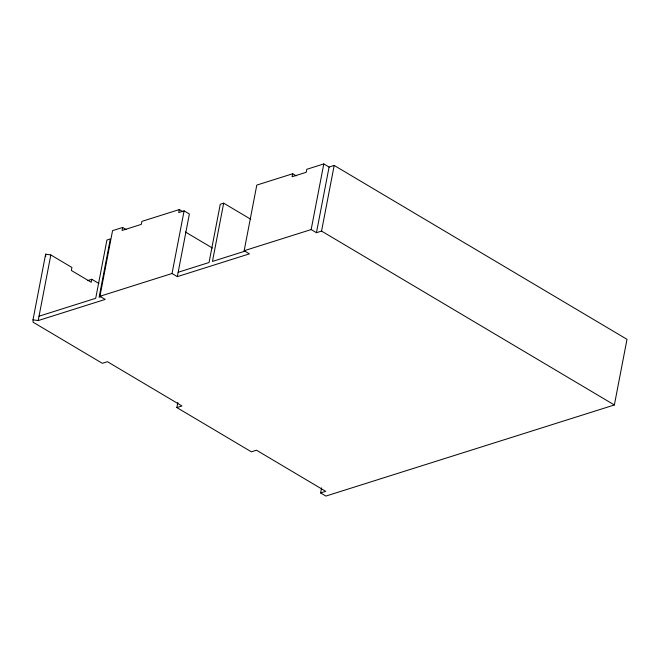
<?xml version="1.0" encoding="UTF-8"?>
<svg xmlns="http://www.w3.org/2000/svg" width="660" height="660" viewBox="0 0 660 660"><rect width="100%" height="100%" fill="white"/><g stroke="black" fill="none" stroke-linecap="round" stroke-linejoin="round"><path stroke-width="0.99" d="M177.829 402.517L176.855 407.566L181.962 405.958L107.44 361.705L102.333 363.313L33.082 322.195L33 319.82L45.639 254.183L50.828 254.941L71.932 267.473L71.354 270.468L91.228 282.274L91.806 279.279L98.876 283.47M33 319.82L38.189 320.578L50.828 254.941M38.189 320.578L105.204 299.417L99.924 296.282L112.563 230.645L122.644 227.461L126.167 229.548M122.644 227.461L122.067 230.455L141.298 224.383L141.875 221.389L179.289 209.575L182.804 211.662M179.289 209.575L178.712 212.57L184.099 210.862L189.379 213.997L177.317 276.639L172.037 273.504L99.924 296.282M172.037 273.504L184.099 210.862M250.767 219.26L223.674 203.164L212.454 261.434L245.421 251.014M177.317 276.639L249.43 253.861L244.159 250.726L256.798 185.089L292.661 173.761L296.175 175.849M292.661 173.761L292.083 176.756L306.207 172.301L306.784 169.298L323.804 163.927L329.084 167.062L334.183 165.445L627 339.331L614.361 404.968L325.9 496.072L320.62 492.938L321.593 487.888M244.159 250.726L311.165 229.564L323.804 163.927M311.165 229.564L316.445 232.7L329.084 167.062M316.445 232.7L321.544 231.083L334.183 165.445M223.674 203.164L220.267 204.245L209.047 262.507L178.159 272.266M87.549 280.615L91.806 279.279M39.031 316.206L95.708 298.303L106.928 240.042L110.327 238.97L99.107 297.231L100.84 296.686M320.62 492.938L325.726 491.329L256.484 450.211L251.377 451.819L176.855 407.566M321.544 231.083L614.361 404.968M185.353 231.965L212.454 248.061M45.639 254.183L45.721 256.558"/></g></svg>
